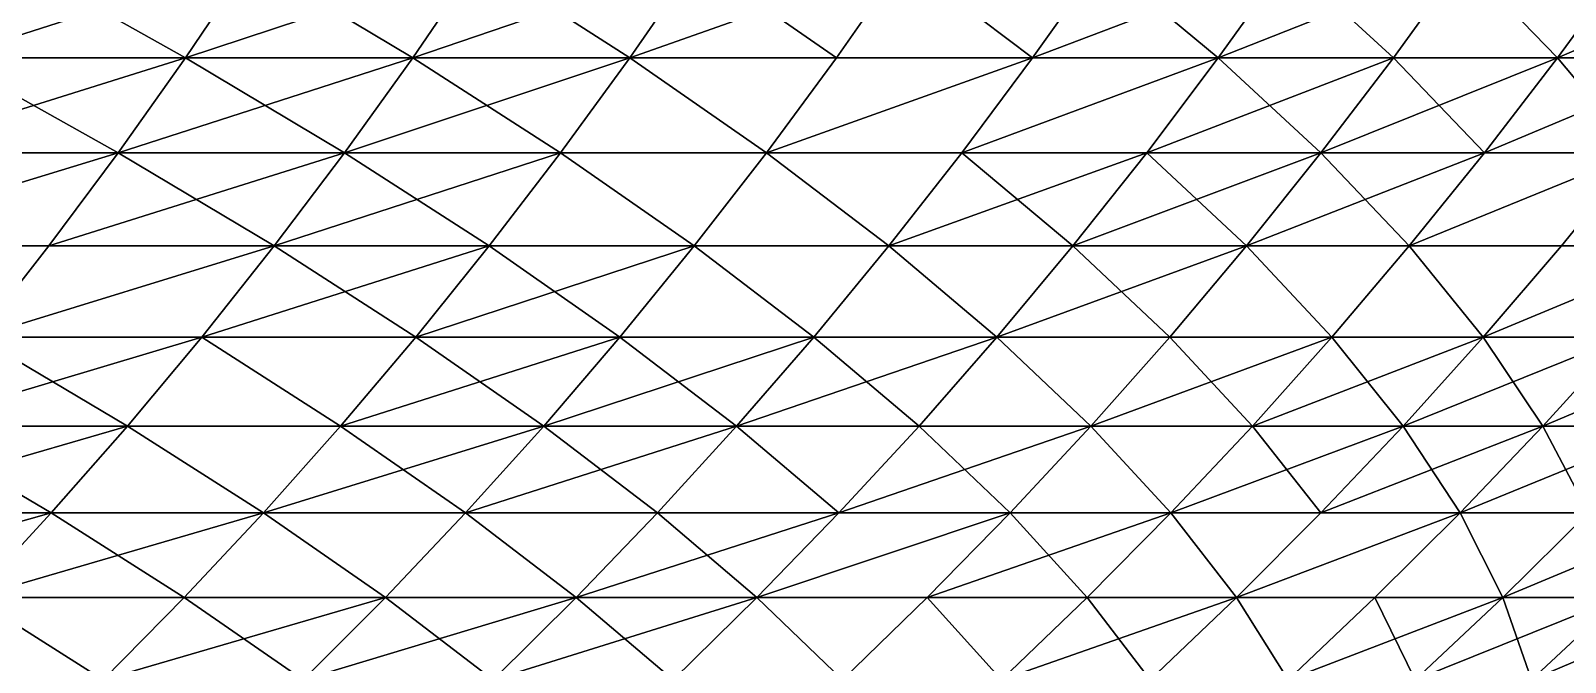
# Model space of a CAD drawing. Header units: millimetres. Extents: x -3250 to 8000, y -3250 to 3250.
# Drawn here: x 7395 to 7644.3, y -597 to -494.4 of the extents above; entities that cross this region are included whole.
import ezdxf

# ---------------------------------------------------------------- set-up
doc = ezdxf.new("R2010")
doc.units = ezdxf.units.MM
doc.header["$MEASUREMENT"] = 0
doc.layers.add('MESH_3D', color=2, linetype='CONTINUOUS')

msp = doc.modelspace()

# ---------------------------------------------------------------- linework, layer by layer
at = {"layer": 'MESH_3D'}
for points in [[(7392.05, -483.04, 2016.03), (7420.13, -498.79, 2087.27), (7381.6, -498.79, 2022.42)], [(7430.73, -483.04, 24618.85), (7392.05, -483.04, 24683.97), (7381.6, -498.79, 24677.58)], [(7430.73, -483.04, 24618.85), (7381.6, -498.79, 24677.58), (7420.13, -498.79, 24612.73)], [(7392.05, -483.04, 2016.03), (7430.73, -483.04, 2081.15), (7420.13, -498.79, 2087.27)], [(7430.73, -483.04, 2081.15), (7457.03, -498.79, 2153.06), (7420.13, -498.79, 2087.27)], [(7467.78, -483.04, 24552.79), (7420.13, -498.79, 24612.73), (7457.03, -498.79, 24546.94)], [(7467.78, -483.04, 24552.79), (7430.73, -483.04, 24618.85), (7420.13, -498.79, 24612.73)], [(7430.73, -483.04, 2081.15), (7467.78, -483.04, 2147.21), (7457.03, -498.79, 2153.06)], [(7467.78, -483.04, 2147.21), (7492.28, -498.79, 2219.75), (7457.03, -498.79, 2153.06)], [(7503.17, -483.04, 24485.83), (7467.78, -483.04, 24552.79), (7457.03, -498.79, 24546.94)], [(7503.17, -483.04, 24485.83), (7457.03, -498.79, 24546.94), (7492.28, -498.79, 24480.25)], [(7467.78, -483.04, 2147.21), (7503.17, -483.04, 2214.17), (7492.28, -498.79, 2219.75)], [(7503.17, -483.04, 2214.17), (7525.85, -498.79, 2287.3), (7492.28, -498.79, 2219.75)], [(7536.88, -483.04, 24418.01), (7492.28, -498.79, 24480.25), (7525.85, -498.79, 24412.7)], [(7536.88, -483.04, 24418.01), (7503.17, -483.04, 24485.83), (7492.28, -498.79, 24480.25)], [(7503.17, -483.04, 2214.17), (7536.88, -483.04, 2281.99), (7525.85, -498.79, 2287.3)], [(7536.88, -483.04, 2281.99), (7557.73, -498.79, 2355.67), (7525.85, -498.79, 2287.3)], [(7557.73, -498.79, 24344.33), (7536.88, -483.04, 24418.01), (7525.85, -498.79, 24412.7)], [(7536.88, -483.04, 2281.99), (7568.89, -483.04, 2350.63), (7557.73, -498.79, 2355.67)], [(7568.89, -483.04, 24349.37), (7536.88, -483.04, 24418.01), (7557.73, -498.79, 24344.33)], [(7568.89, -483.04, 2350.63), (7587.89, -498.79, 2424.8), (7557.73, -498.79, 2355.67)], [(7599.17, -483.04, 24279.95), (7568.89, -483.04, 24349.37), (7557.73, -498.79, 24344.33)], [(7599.17, -483.04, 24279.95), (7557.73, -498.79, 24344.33), (7587.89, -498.79, 24275.2)], [(7568.89, -483.04, 2350.63), (7599.17, -483.04, 2420.05), (7587.89, -498.79, 2424.8)], [(7599.17, -483.04, 2420.05), (7616.33, -498.79, 2494.67), (7587.89, -498.79, 2424.8)], [(7627.72, -483.04, 24209.8), (7599.17, -483.04, 24279.95), (7587.89, -498.79, 24275.2)], [(7627.72, -483.04, 24209.8), (7587.89, -498.79, 24275.2), (7616.33, -498.79, 24205.33)], [(7599.17, -483.04, 2420.05), (7627.72, -483.04, 2490.2), (7616.33, -498.79, 2494.67)], [(7627.72, -483.04, 2490.2), (7643.01, -498.79, 2565.23), (7616.33, -498.79, 2494.67)], [(7643.01, -498.79, 24134.77), (7627.72, -483.04, 24209.8), (7616.33, -498.79, 24205.33)], [(7627.72, -483.04, 2490.2), (7654.51, -483.04, 2561.04), (7643.01, -498.79, 2565.23)], [(7654.51, -483.04, 24138.96), (7627.72, -483.04, 24209.8), (7643.01, -498.79, 24134.77)], [(7654.51, -483.04, 2561.04), (7667.92, -498.79, 2636.43), (7643.01, -498.79, 2565.23)], [(7679.52, -483.04, 24067.47), (7643.01, -498.79, 24134.77), (7667.92, -498.79, 24063.57)], [(7679.52, -483.04, 24067.47), (7654.51, -483.04, 24138.96), (7643.01, -498.79, 24134.77)], [(7370.83, -514.23, 2029), (7420.13, -498.79, 2087.27), (7409.19, -514.23, 2093.58)], [(7381.6, -498.79, 2022.42), (7420.13, -498.79, 2087.27), (7370.83, -514.23, 2029)], [(7409.19, -514.23, 24606.42), (7381.6, -498.79, 24677.58), (7370.83, -514.23, 24671)], [(7420.13, -498.79, 24612.73), (7381.6, -498.79, 24677.58), (7409.19, -514.23, 24606.42)], [(7420.13, -498.79, 2087.27), (7445.94, -514.23, 2159.1), (7409.19, -514.23, 2093.58)], [(7457.03, -498.79, 24546.94), (7420.13, -498.79, 24612.73), (7409.19, -514.23, 24606.42)], [(7457.03, -498.79, 24546.94), (7409.19, -514.23, 24606.42), (7445.94, -514.23, 24540.9)], [(7420.13, -498.79, 2087.27), (7457.03, -498.79, 2153.06), (7445.94, -514.23, 2159.1)], [(7457.03, -498.79, 2153.06), (7481.04, -514.23, 2225.51), (7445.94, -514.23, 2159.1)], [(7492.28, -498.79, 24480.25), (7445.94, -514.23, 24540.9), (7481.04, -514.23, 24474.49)], [(7492.28, -498.79, 24480.25), (7457.03, -498.79, 24546.94), (7445.94, -514.23, 24540.9)], [(7457.03, -498.79, 2153.06), (7492.28, -498.79, 2219.75), (7481.04, -514.23, 2225.51)], [(7492.28, -498.79, 2219.75), (7514.47, -514.23, 2292.78), (7481.04, -514.23, 2225.51)], [(7514.47, -514.23, 24407.22), (7492.28, -498.79, 24480.25), (7481.04, -514.23, 24474.49)], [(7492.28, -498.79, 2219.75), (7525.85, -498.79, 2287.3), (7514.47, -514.23, 2292.78)], [(7525.85, -498.79, 24412.7), (7492.28, -498.79, 24480.25), (7514.47, -514.23, 24407.22)], [(7514.47, -514.23, 2292.78), (7557.73, -498.79, 2355.67), (7546.22, -514.23, 2360.86)], [(7525.85, -498.79, 2287.3), (7557.73, -498.79, 2355.67), (7514.47, -514.23, 2292.78)], [(7557.73, -498.79, 24344.33), (7525.85, -498.79, 24412.7), (7514.47, -514.23, 24407.22)], [(7557.73, -498.79, 24344.33), (7514.47, -514.23, 24407.22), (7546.22, -514.23, 24339.14)], [(7546.22, -514.23, 2360.86), (7587.89, -498.79, 2424.8), (7576.26, -514.23, 2429.71)], [(7557.73, -498.79, 2355.67), (7587.89, -498.79, 2424.8), (7546.22, -514.23, 2360.86)], [(7587.89, -498.79, 24275.2), (7546.22, -514.23, 24339.14), (7576.26, -514.23, 24270.29)], [(7587.89, -498.79, 24275.2), (7557.73, -498.79, 24344.33), (7546.22, -514.23, 24339.14)], [(7576.26, -514.23, 2429.71), (7616.33, -498.79, 2494.67), (7604.57, -514.23, 2499.29)], [(7587.89, -498.79, 2424.8), (7616.33, -498.79, 2494.67), (7576.26, -514.23, 2429.71)], [(7604.57, -514.23, 24200.71), (7587.89, -498.79, 24275.2), (7576.26, -514.23, 24270.29)], [(7616.33, -498.79, 24205.33), (7587.89, -498.79, 24275.2), (7604.57, -514.23, 24200.71)], [(7616.33, -498.79, 2494.67), (7631.14, -514.23, 2569.55), (7604.57, -514.23, 2499.29)], [(7643.01, -498.79, 24134.77), (7616.33, -498.79, 24205.33), (7604.57, -514.23, 24200.71)], [(7643.01, -498.79, 24134.77), (7604.57, -514.23, 24200.71), (7631.14, -514.23, 24130.45)], [(7616.33, -498.79, 2494.67), (7643.01, -498.79, 2565.23), (7631.14, -514.23, 2569.55)], [(7643.01, -498.79, 2565.23), (7655.95, -514.23, 2640.45), (7631.14, -514.23, 2569.55)], [(7667.92, -498.79, 24063.57), (7631.14, -514.23, 24130.45), (7655.95, -514.23, 24059.55)], [(7667.92, -498.79, 24063.57), (7643.01, -498.79, 24134.77), (7631.14, -514.23, 24130.45)], [(7643.01, -498.79, 2565.23), (7667.92, -498.79, 2636.43), (7655.95, -514.23, 2640.45)], [(7359.72, -529.35, 2035.79), (7409.19, -514.23, 2093.58), (7397.92, -529.35, 2100.09)], [(7370.83, -514.23, 2029), (7409.19, -514.23, 2093.58), (7359.72, -529.35, 2035.79)], [(7409.19, -514.23, 24606.42), (7370.83, -514.23, 24671), (7359.72, -529.35, 24664.21)], [(7409.19, -514.23, 24606.42), (7359.72, -529.35, 24664.21), (7397.92, -529.35, 24599.91)], [(7409.19, -514.23, 2093.58), (7434.51, -529.35, 2165.32), (7397.92, -529.35, 2100.09)], [(7445.94, -514.23, 24540.9), (7409.19, -514.23, 24606.42), (7397.92, -529.35, 24599.91)], [(7445.94, -514.23, 24540.9), (7397.92, -529.35, 24599.91), (7434.51, -529.35, 24534.68)], [(7409.19, -514.23, 2093.58), (7445.94, -514.23, 2159.1), (7434.51, -529.35, 2165.32)], [(7445.94, -514.23, 2159.1), (7469.46, -529.35, 2231.45), (7434.51, -529.35, 2165.32)], [(7481.04, -514.23, 24474.49), (7434.51, -529.35, 24534.68), (7469.46, -529.35, 24468.55)], [(7481.04, -514.23, 24474.49), (7445.94, -514.23, 24540.9), (7434.51, -529.35, 24534.68)], [(7445.94, -514.23, 2159.1), (7481.04, -514.23, 2225.51), (7469.46, -529.35, 2231.45)], [(7481.04, -514.23, 2225.51), (7502.75, -529.35, 2298.42), (7469.46, -529.35, 2231.45)], [(7502.75, -529.35, 24401.58), (7481.04, -514.23, 24474.49), (7469.46, -529.35, 24468.55)], [(7481.04, -514.23, 2225.51), (7514.47, -514.23, 2292.78), (7502.75, -529.35, 2298.42)], [(7514.47, -514.23, 24407.22), (7481.04, -514.23, 24474.49), (7502.75, -529.35, 24401.58)], [(7514.47, -514.23, 2292.78), (7534.36, -529.35, 2366.21), (7502.75, -529.35, 2298.42)], [(7534.36, -529.35, 24333.79), (7514.47, -514.23, 24407.22), (7502.75, -529.35, 24401.58)], [(7514.47, -514.23, 2292.78), (7546.22, -514.23, 2360.86), (7534.36, -529.35, 2366.21)], [(7546.22, -514.23, 24339.14), (7514.47, -514.23, 24407.22), (7534.36, -529.35, 24333.79)], [(7534.36, -529.35, 2366.21), (7576.26, -514.23, 2429.71), (7564.27, -529.35, 2434.76)], [(7546.22, -514.23, 2360.86), (7576.26, -514.23, 2429.71), (7534.36, -529.35, 2366.21)], [(7564.27, -529.35, 24265.24), (7546.22, -514.23, 24339.14), (7534.36, -529.35, 24333.79)], [(7576.26, -514.23, 24270.29), (7546.22, -514.23, 24339.14), (7564.27, -529.35, 24265.24)], [(7576.26, -514.23, 2429.71), (7592.46, -529.35, 2504.04), (7564.27, -529.35, 2434.76)], [(7604.57, -514.23, 24200.71), (7576.26, -514.23, 24270.29), (7564.27, -529.35, 24265.24)], [(7604.57, -514.23, 24200.71), (7564.27, -529.35, 24265.24), (7592.46, -529.35, 24195.96)], [(7576.26, -514.23, 2429.71), (7604.57, -514.23, 2499.29), (7592.46, -529.35, 2504.04)], [(7604.57, -514.23, 2499.29), (7618.91, -529.35, 2574), (7592.46, -529.35, 2504.04)], [(7631.14, -514.23, 24130.45), (7604.57, -514.23, 24200.71), (7592.46, -529.35, 24195.96)], [(7631.14, -514.23, 24130.45), (7592.46, -529.35, 24195.96), (7618.91, -529.35, 24126)], [(7604.57, -514.23, 2499.29), (7631.14, -514.23, 2569.55), (7618.91, -529.35, 2574)], [(7618.91, -529.35, 2574), (7655.95, -514.23, 2640.45), (7643.62, -529.35, 2644.6)], [(7631.14, -514.23, 2569.55), (7655.95, -514.23, 2640.45), (7618.91, -529.35, 2574)], [(7655.95, -514.23, 24059.55), (7631.14, -514.23, 24130.45), (7618.91, -529.35, 24126)], [(7655.95, -514.23, 24059.55), (7618.91, -529.35, 24126), (7643.62, -529.35, 24055.4)], [(7655.95, -514.23, 2640.45), (7666.55, -529.35, 2715.79), (7643.62, -529.35, 2644.6)], [(7666.55, -529.35, 23984.21), (7655.95, -514.23, 24059.55), (7643.62, -529.35, 24055.4)], [(7359.72, -529.35, 2035.79), (7397.92, -529.35, 2100.09), (7386.33, -544.14, 2106.78)], [(7397.92, -529.35, 24599.91), (7359.72, -529.35, 24664.21), (7386.33, -544.14, 24593.22)], [(7386.33, -544.14, 2106.78), (7434.51, -529.35, 2165.32), (7422.76, -544.14, 2171.72)], [(7397.92, -529.35, 2100.09), (7434.51, -529.35, 2165.32), (7386.33, -544.14, 2106.78)], [(7434.51, -529.35, 24534.68), (7386.33, -544.14, 24593.22), (7422.76, -544.14, 24528.28)], [(7434.51, -529.35, 24534.68), (7397.92, -529.35, 24599.91), (7386.33, -544.14, 24593.22)], [(7434.51, -529.35, 2165.32), (7457.55, -544.14, 2237.55), (7422.76, -544.14, 2171.72)], [(7469.46, -529.35, 24468.55), (7422.76, -544.14, 24528.28), (7457.55, -544.14, 24462.45)], [(7469.46, -529.35, 24468.55), (7434.51, -529.35, 24534.68), (7422.76, -544.14, 24528.28)], [(7434.51, -529.35, 2165.32), (7469.46, -529.35, 2231.45), (7457.55, -544.14, 2237.55)], [(7469.46, -529.35, 2231.45), (7490.69, -544.14, 2304.23), (7457.55, -544.14, 2237.55)], [(7502.75, -529.35, 24401.58), (7469.46, -529.35, 24468.55), (7457.55, -544.14, 24462.45)], [(7502.75, -529.35, 24401.58), (7457.55, -544.14, 24462.45), (7490.69, -544.14, 24395.77)], [(7469.46, -529.35, 2231.45), (7502.75, -529.35, 2298.42), (7490.69, -544.14, 2304.23)], [(7502.75, -529.35, 2298.42), (7522.16, -544.14, 2371.72), (7490.69, -544.14, 2304.23)], [(7522.16, -544.14, 24328.28), (7502.75, -529.35, 24401.58), (7490.69, -544.14, 24395.77)], [(7502.75, -529.35, 2298.42), (7534.36, -529.35, 2366.21), (7522.16, -544.14, 2371.72)], [(7534.36, -529.35, 24333.79), (7502.75, -529.35, 24401.58), (7522.16, -544.14, 24328.28)], [(7534.36, -529.35, 2366.21), (7551.93, -544.14, 2439.96), (7522.16, -544.14, 2371.72)], [(7551.93, -544.14, 24260.04), (7534.36, -529.35, 24333.79), (7522.16, -544.14, 24328.28)], [(7534.36, -529.35, 2366.21), (7564.27, -529.35, 2434.76), (7551.93, -544.14, 2439.96)], [(7564.27, -529.35, 24265.24), (7534.36, -529.35, 24333.79), (7551.93, -544.14, 24260.04)], [(7564.27, -529.35, 2434.76), (7580, -544.14, 2508.93), (7551.93, -544.14, 2439.96)], [(7592.46, -529.35, 24195.96), (7551.93, -544.14, 24260.04), (7580, -544.14, 24191.07)], [(7592.46, -529.35, 24195.96), (7564.27, -529.35, 24265.24), (7551.93, -544.14, 24260.04)], [(7564.27, -529.35, 2434.76), (7592.46, -529.35, 2504.04), (7580, -544.14, 2508.93)], [(7592.46, -529.35, 2504.04), (7606.34, -544.14, 2578.58), (7580, -544.14, 2508.93)], [(7606.34, -544.14, 24121.42), (7592.46, -529.35, 24195.96), (7580, -544.14, 24191.07)], [(7592.46, -529.35, 2504.04), (7618.91, -529.35, 2574), (7606.34, -544.14, 2578.58)], [(7618.91, -529.35, 24126), (7592.46, -529.35, 24195.96), (7606.34, -544.14, 24121.42)], [(7618.91, -529.35, 2574), (7630.93, -544.14, 2648.86), (7606.34, -544.14, 2578.58)], [(7630.93, -544.14, 24051.14), (7618.91, -529.35, 24126), (7606.34, -544.14, 24121.42)], [(7618.91, -529.35, 2574), (7643.62, -529.35, 2644.6), (7630.93, -544.14, 2648.86)], [(7643.62, -529.35, 24055.4), (7618.91, -529.35, 24126), (7630.93, -544.14, 24051.14)], [(7630.93, -544.14, 2648.86), (7666.55, -529.35, 2715.79), (7653.76, -544.14, 2719.73)], [(7643.62, -529.35, 2644.6), (7666.55, -529.35, 2715.79), (7630.93, -544.14, 2648.86)], [(7666.55, -529.35, 23984.21), (7643.62, -529.35, 24055.4), (7630.93, -544.14, 24051.14)], [(7666.55, -529.35, 23984.21), (7630.93, -544.14, 24051.14), (7653.76, -544.14, 23980.27)], [(7386.33, -544.14, 2106.78), (7410.68, -558.59, 2178.3), (7374.43, -558.59, 2113.65)], [(7422.76, -544.14, 24528.28), (7386.33, -544.14, 24593.22), (7374.43, -558.59, 24586.35)], [(7422.76, -544.14, 24528.28), (7374.43, -558.59, 24586.35), (7410.68, -558.59, 24521.7)], [(7386.33, -544.14, 2106.78), (7422.76, -544.14, 2171.72), (7410.68, -558.59, 2178.3)], [(7422.76, -544.14, 2171.72), (7445.32, -558.59, 2243.83), (7410.68, -558.59, 2178.3)], [(7445.32, -558.59, 24456.17), (7422.76, -544.14, 24528.28), (7410.68, -558.59, 24521.7)], [(7422.76, -544.14, 2171.72), (7457.55, -544.14, 2237.55), (7445.32, -558.59, 2243.83)], [(7457.55, -544.14, 24462.45), (7422.76, -544.14, 24528.28), (7445.32, -558.59, 24456.17)], [(7457.55, -544.14, 2237.55), (7478.3, -558.59, 2310.2), (7445.32, -558.59, 2243.83)], [(7490.69, -544.14, 24395.77), (7457.55, -544.14, 24462.45), (7445.32, -558.59, 24456.17)], [(7490.69, -544.14, 24395.77), (7445.32, -558.59, 24456.17), (7478.3, -558.59, 24389.8)], [(7457.55, -544.14, 2237.55), (7490.69, -544.14, 2304.23), (7478.3, -558.59, 2310.2)], [(7490.69, -544.14, 2304.23), (7509.63, -558.59, 2377.37), (7478.3, -558.59, 2310.2)], [(7522.16, -544.14, 24328.28), (7490.69, -544.14, 24395.77), (7478.3, -558.59, 24389.8)], [(7522.16, -544.14, 24328.28), (7478.3, -558.59, 24389.8), (7509.63, -558.59, 24322.63)], [(7490.69, -544.14, 2304.23), (7522.16, -544.14, 2371.72), (7509.63, -558.59, 2377.37)], [(7522.16, -544.14, 2371.72), (7539.27, -558.59, 2445.3), (7509.63, -558.59, 2377.37)], [(7551.93, -544.14, 24260.04), (7509.63, -558.59, 24322.63), (7539.27, -558.59, 24254.7)], [(7551.93, -544.14, 24260.04), (7522.16, -544.14, 24328.28), (7509.63, -558.59, 24322.63)], [(7522.16, -544.14, 2371.72), (7551.93, -544.14, 2439.96), (7539.27, -558.59, 2445.3)], [(7551.93, -544.14, 2439.96), (7567.2, -558.59, 2513.95), (7539.27, -558.59, 2445.3)], [(7567.2, -558.59, 24186.05), (7551.93, -544.14, 24260.04), (7539.27, -558.59, 24254.7)], [(7551.93, -544.14, 2439.96), (7580, -544.14, 2508.93), (7567.2, -558.59, 2513.95)], [(7580, -544.14, 24191.07), (7551.93, -544.14, 24260.04), (7567.2, -558.59, 24186.05)], [(7580, -544.14, 2508.93), (7593.42, -558.59, 2583.28), (7567.2, -558.59, 2513.95)], [(7606.34, -544.14, 24121.42), (7567.2, -558.59, 24186.05), (7593.42, -558.59, 24116.72)], [(7606.34, -544.14, 24121.42), (7580, -544.14, 24191.07), (7567.2, -558.59, 24186.05)], [(7580, -544.14, 2508.93), (7606.34, -544.14, 2578.58), (7593.42, -558.59, 2583.28)], [(7606.34, -544.14, 2578.58), (7617.9, -558.59, 2653.24), (7593.42, -558.59, 2583.28)], [(7630.93, -544.14, 24051.14), (7593.42, -558.59, 24116.72), (7617.9, -558.59, 24046.76)], [(7630.93, -544.14, 24051.14), (7606.34, -544.14, 24121.42), (7593.42, -558.59, 24116.72)], [(7606.34, -544.14, 2578.58), (7630.93, -544.14, 2648.86), (7617.9, -558.59, 2653.24)], [(7630.93, -544.14, 2648.86), (7640.63, -558.59, 2723.78), (7617.9, -558.59, 2653.24)], [(7653.76, -544.14, 23980.27), (7630.93, -544.14, 24051.14), (7617.9, -558.59, 24046.76)], [(7653.76, -544.14, 23980.27), (7617.9, -558.59, 24046.76), (7640.63, -558.59, 23976.22)], [(7630.93, -544.14, 2648.86), (7653.76, -544.14, 2719.73), (7640.63, -558.59, 2723.78)], [(7653.76, -544.14, 2719.73), (7661.59, -558.59, 2794.87), (7640.63, -558.59, 2723.78)], [(7674.82, -544.14, 23908.85), (7653.76, -544.14, 23980.27), (7640.63, -558.59, 23976.22)], [(7674.82, -544.14, 23908.85), (7640.63, -558.59, 23976.22), (7661.59, -558.59, 23905.13)], [(7374.43, -558.59, 2113.65), (7398.3, -572.69, 2185.04), (7362.21, -572.69, 2120.71)], [(7410.68, -558.59, 24521.7), (7374.43, -558.59, 24586.35), (7362.21, -572.69, 24579.29)], [(7410.68, -558.59, 24521.7), (7362.21, -572.69, 24579.29), (7398.3, -572.69, 24514.96)], [(7374.43, -558.59, 2113.65), (7410.68, -558.59, 2178.3), (7398.3, -572.69, 2185.04)], [(7410.68, -558.59, 2178.3), (7432.77, -572.69, 2250.26), (7398.3, -572.69, 2185.04)], [(7432.77, -572.69, 24449.74), (7410.68, -558.59, 24521.7), (7398.3, -572.69, 24514.96)], [(7410.68, -558.59, 2178.3), (7445.32, -558.59, 2243.83), (7432.77, -572.69, 2250.26)], [(7445.32, -558.59, 24456.17), (7410.68, -558.59, 24521.7), (7432.77, -572.69, 24449.74)], [(7445.32, -558.59, 2243.83), (7465.6, -572.69, 2316.32), (7432.77, -572.69, 2250.26)], [(7478.3, -558.59, 24389.8), (7432.77, -572.69, 24449.74), (7465.6, -572.69, 24383.68)], [(7478.3, -558.59, 24389.8), (7445.32, -558.59, 24456.17), (7432.77, -572.69, 24449.74)], [(7445.32, -558.59, 2243.83), (7478.3, -558.59, 2310.2), (7465.6, -572.69, 2316.32)], [(7478.3, -558.59, 2310.2), (7496.77, -572.69, 2383.17), (7465.6, -572.69, 2316.32)], [(7509.63, -558.59, 24322.63), (7465.6, -572.69, 24383.68), (7496.77, -572.69, 24316.83)], [(7509.63, -558.59, 24322.63), (7478.3, -558.59, 24389.8), (7465.6, -572.69, 24383.68)], [(7478.3, -558.59, 2310.2), (7509.63, -558.59, 2377.37), (7496.77, -572.69, 2383.17)], [(7509.63, -558.59, 2377.37), (7526.27, -572.69, 2450.78), (7496.77, -572.69, 2383.17)], [(7526.27, -572.69, 24249.22), (7509.63, -558.59, 24322.63), (7496.77, -572.69, 24316.83)], [(7509.63, -558.59, 2377.37), (7539.27, -558.59, 2445.3), (7526.27, -572.69, 2450.78)], [(7539.27, -558.59, 24254.7), (7509.63, -558.59, 24322.63), (7526.27, -572.69, 24249.22)], [(7539.27, -558.59, 2445.3), (7554.07, -572.69, 2519.11), (7526.27, -572.69, 2450.78)], [(7567.2, -558.59, 24186.05), (7539.27, -558.59, 24254.7), (7526.27, -572.69, 24249.22)], [(7567.2, -558.59, 24186.05), (7526.27, -572.69, 24249.22), (7554.07, -572.69, 24180.89)], [(7539.27, -558.59, 2445.3), (7567.2, -558.59, 2513.95), (7554.07, -572.69, 2519.11)], [(7567.2, -558.59, 2513.95), (7580.16, -572.69, 2588.1), (7554.07, -572.69, 2519.11)], [(7580.16, -572.69, 24111.9), (7567.2, -558.59, 24186.05), (7554.07, -572.69, 24180.89)], [(7567.2, -558.59, 2513.95), (7593.42, -558.59, 2583.28), (7580.16, -572.69, 2588.1)], [(7593.42, -558.59, 24116.72), (7567.2, -558.59, 24186.05), (7580.16, -572.69, 24111.9)], [(7593.42, -558.59, 2583.28), (7604.53, -572.69, 2657.73), (7580.16, -572.69, 2588.1)], [(7617.9, -558.59, 24046.76), (7580.16, -572.69, 24111.9), (7604.53, -572.69, 24042.27)], [(7617.9, -558.59, 24046.76), (7593.42, -558.59, 24116.72), (7580.16, -572.69, 24111.9)], [(7593.42, -558.59, 2583.28), (7617.9, -558.59, 2653.24), (7604.53, -572.69, 2657.73)], [(7617.9, -558.59, 2653.24), (7627.15, -572.69, 2727.94), (7604.53, -572.69, 2657.73)], [(7640.63, -558.59, 23976.22), (7617.9, -558.59, 24046.76), (7604.53, -572.69, 24042.27)], [(7640.63, -558.59, 23976.22), (7604.53, -572.69, 24042.27), (7627.15, -572.69, 23972.06)], [(7617.9, -558.59, 2653.24), (7640.63, -558.59, 2723.78), (7627.15, -572.69, 2727.94)], [(7640.63, -558.59, 2723.78), (7648.01, -572.69, 2798.69), (7627.15, -572.69, 2727.94)], [(7661.59, -558.59, 23905.13), (7640.63, -558.59, 23976.22), (7627.15, -572.69, 23972.06)], [(7661.59, -558.59, 23905.13), (7627.15, -572.69, 23972.06), (7648.01, -572.69, 23901.31)], [(7640.63, -558.59, 2723.78), (7661.59, -558.59, 2794.87), (7648.01, -572.69, 2798.69)], [(7349.7, -586.44, 2127.93), (7398.3, -572.69, 2185.04), (7385.61, -586.44, 2191.95)], [(7362.21, -572.69, 2120.71), (7398.3, -572.69, 2185.04), (7349.7, -586.44, 2127.93)], [(7398.3, -572.69, 24514.96), (7362.21, -572.69, 24579.29), (7349.7, -586.44, 24572.07)], [(7398.3, -572.69, 24514.96), (7349.7, -586.44, 24572.07), (7385.61, -586.44, 24508.05)], [(7398.3, -572.69, 2185.04), (7419.91, -586.44, 2256.85), (7385.61, -586.44, 2191.95)], [(7432.77, -572.69, 24449.74), (7398.3, -572.69, 24514.96), (7385.61, -586.44, 24508.05)], [(7432.77, -572.69, 24449.74), (7385.61, -586.44, 24508.05), (7419.91, -586.44, 24443.15)], [(7398.3, -572.69, 2185.04), (7432.77, -572.69, 2250.26), (7419.91, -586.44, 2256.85)], [(7432.77, -572.69, 2250.26), (7452.58, -586.44, 2322.59), (7419.91, -586.44, 2256.85)], [(7452.58, -586.44, 24377.41), (7432.77, -572.69, 24449.74), (7419.91, -586.44, 24443.15)], [(7432.77, -572.69, 2250.26), (7465.6, -572.69, 2316.32), (7452.58, -586.44, 2322.59)], [(7465.6, -572.69, 24383.68), (7432.77, -572.69, 24449.74), (7452.58, -586.44, 24377.41)], [(7465.6, -572.69, 2316.32), (7483.6, -586.44, 2389.11), (7452.58, -586.44, 2322.59)], [(7483.6, -586.44, 24310.89), (7465.6, -572.69, 24383.68), (7452.58, -586.44, 24377.41)], [(7465.6, -572.69, 2316.32), (7496.77, -572.69, 2383.17), (7483.6, -586.44, 2389.11)], [(7496.77, -572.69, 24316.83), (7465.6, -572.69, 24383.68), (7483.6, -586.44, 24310.89)], [(7496.77, -572.69, 2383.17), (7512.95, -586.44, 2456.39), (7483.6, -586.44, 2389.11)], [(7526.27, -572.69, 24249.22), (7483.6, -586.44, 24310.89), (7512.95, -586.44, 24243.61)], [(7526.27, -572.69, 24249.22), (7496.77, -572.69, 24316.83), (7483.6, -586.44, 24310.89)], [(7496.77, -572.69, 2383.17), (7526.27, -572.69, 2450.78), (7512.95, -586.44, 2456.39)], [(7512.95, -586.44, 2456.39), (7554.07, -572.69, 2519.11), (7540.62, -586.44, 2524.39)], [(7526.27, -572.69, 2450.78), (7554.07, -572.69, 2519.11), (7512.95, -586.44, 2456.39)], [(7554.07, -572.69, 24180.89), (7512.95, -586.44, 24243.61), (7540.62, -586.44, 24175.61)], [(7554.07, -572.69, 24180.89), (7526.27, -572.69, 24249.22), (7512.95, -586.44, 24243.61)], [(7554.07, -572.69, 2519.11), (7566.58, -586.44, 2593.05), (7540.62, -586.44, 2524.39)], [(7580.16, -572.69, 24111.9), (7540.62, -586.44, 24175.61), (7566.58, -586.44, 24106.95)], [(7580.16, -572.69, 24111.9), (7554.07, -572.69, 24180.89), (7540.62, -586.44, 24175.61)], [(7554.07, -572.69, 2519.11), (7580.16, -572.69, 2588.1), (7566.58, -586.44, 2593.05)], [(7580.16, -572.69, 2588.1), (7590.83, -586.44, 2662.33), (7566.58, -586.44, 2593.05)], [(7590.83, -586.44, 24037.67), (7580.16, -572.69, 24111.9), (7566.58, -586.44, 24106.95)], [(7580.16, -572.69, 2588.1), (7604.53, -572.69, 2657.73), (7590.83, -586.44, 2662.33)], [(7604.53, -572.69, 24042.27), (7580.16, -572.69, 24111.9), (7590.83, -586.44, 24037.67)], [(7590.83, -586.44, 2662.33), (7627.15, -572.69, 2727.94), (7613.34, -586.44, 2732.2)], [(7604.53, -572.69, 2657.73), (7627.15, -572.69, 2727.94), (7590.83, -586.44, 2662.33)], [(7627.15, -572.69, 23972.06), (7604.53, -572.69, 24042.27), (7590.83, -586.44, 24037.67)], [(7627.15, -572.69, 23972.06), (7590.83, -586.44, 24037.67), (7613.34, -586.44, 23967.8)], [(7627.15, -572.69, 2727.94), (7634.1, -586.44, 2802.61), (7613.34, -586.44, 2732.2)], [(7634.1, -586.44, 23897.39), (7627.15, -572.69, 23972.06), (7613.34, -586.44, 23967.8)], [(7627.15, -572.69, 2727.94), (7648.01, -572.69, 2798.69), (7634.1, -586.44, 2802.61)], [(7648.01, -572.69, 23901.31), (7627.15, -572.69, 23972.06), (7634.1, -586.44, 23897.39)], [(7634.1, -586.44, 2802.61), (7667.1, -572.69, 2869.95), (7653.1, -586.44, 2873.51)], [(7648.01, -572.69, 2798.69), (7667.1, -572.69, 2869.95), (7634.1, -586.44, 2802.61)], [(7667.1, -572.69, 23830.05), (7648.01, -572.69, 23901.31), (7634.1, -586.44, 23897.39)], [(7667.1, -572.69, 23830.05), (7634.1, -586.44, 23897.39), (7653.1, -586.44, 23826.49)], [(7385.61, -586.44, 2191.95), (7406.74, -599.82, 2263.6), (7372.62, -599.82, 2199.03)], [(7406.74, -599.82, 24436.4), (7385.61, -586.44, 24508.05), (7372.62, -599.82, 24500.97)], [(7385.61, -586.44, 2191.95), (7419.91, -586.44, 2256.85), (7406.74, -599.82, 2263.6)], [(7419.91, -586.44, 24443.15), (7385.61, -586.44, 24508.05), (7406.74, -599.82, 24436.4)], [(7419.91, -586.44, 2256.85), (7439.25, -599.82, 2329), (7406.74, -599.82, 2263.6)], [(7452.58, -586.44, 24377.41), (7419.91, -586.44, 24443.15), (7406.74, -599.82, 24436.4)], [(7452.58, -586.44, 24377.41), (7406.74, -599.82, 24436.4), (7439.25, -599.82, 24371)], [(7419.91, -586.44, 2256.85), (7452.58, -586.44, 2322.59), (7439.25, -599.82, 2329)], [(7452.58, -586.44, 2322.59), (7470.12, -599.82, 2395.2), (7439.25, -599.82, 2329)], [(7483.6, -586.44, 24310.89), (7452.58, -586.44, 24377.41), (7439.25, -599.82, 24371)], [(7483.6, -586.44, 24310.89), (7439.25, -599.82, 24371), (7470.12, -599.82, 24304.8)], [(7452.58, -586.44, 2322.59), (7483.6, -586.44, 2389.11), (7470.12, -599.82, 2395.2)], [(7483.6, -586.44, 2389.11), (7499.33, -599.82, 2462.14), (7470.12, -599.82, 2395.2)], [(7512.95, -586.44, 24243.61), (7483.6, -586.44, 24310.89), (7470.12, -599.82, 24304.8)], [(7512.95, -586.44, 24243.61), (7470.12, -599.82, 24304.8), (7499.33, -599.82, 24237.86)], [(7483.6, -586.44, 2389.11), (7512.95, -586.44, 2456.39), (7499.33, -599.82, 2462.14)], [(7512.95, -586.44, 2456.39), (7526.85, -599.82, 2529.79), (7499.33, -599.82, 2462.14)], [(7526.85, -599.82, 24170.21), (7512.95, -586.44, 24243.61), (7499.33, -599.82, 24237.86)], [(7512.95, -586.44, 2456.39), (7540.62, -586.44, 2524.39), (7526.85, -599.82, 2529.79)], [(7540.62, -586.44, 24175.61), (7512.95, -586.44, 24243.61), (7526.85, -599.82, 24170.21)], [(7540.62, -586.44, 2524.39), (7552.69, -599.82, 2598.1), (7526.85, -599.82, 2529.79)], [(7552.69, -599.82, 24101.9), (7540.62, -586.44, 24175.61), (7526.85, -599.82, 24170.21)], [(7540.62, -586.44, 2524.39), (7566.58, -586.44, 2593.05), (7552.69, -599.82, 2598.1)], [(7566.58, -586.44, 24106.95), (7540.62, -586.44, 24175.61), (7552.69, -599.82, 24101.9)], [(7566.58, -586.44, 2593.05), (7576.81, -599.82, 2667.04), (7552.69, -599.82, 2598.1)], [(7590.83, -586.44, 24037.67), (7552.69, -599.82, 24101.9), (7576.81, -599.82, 24032.96)], [(7590.83, -586.44, 24037.67), (7566.58, -586.44, 24106.95), (7552.69, -599.82, 24101.9)], [(7566.58, -586.44, 2593.05), (7590.83, -586.44, 2662.33), (7576.81, -599.82, 2667.04)], [(7590.83, -586.44, 2662.33), (7599.21, -599.82, 2736.56), (7576.81, -599.82, 2667.04)], [(7599.21, -599.82, 23963.44), (7590.83, -586.44, 24037.67), (7576.81, -599.82, 24032.96)], [(7590.83, -586.44, 2662.33), (7613.34, -586.44, 2732.2), (7599.21, -599.82, 2736.56)], [(7613.34, -586.44, 23967.8), (7590.83, -586.44, 24037.67), (7599.21, -599.82, 23963.44)], [(7613.34, -586.44, 2732.2), (7619.86, -599.82, 2806.61), (7599.21, -599.82, 2736.56)], [(7634.1, -586.44, 23897.39), (7599.21, -599.82, 23963.44), (7619.86, -599.82, 23893.39)], [(7634.1, -586.44, 23897.39), (7613.34, -586.44, 23967.8), (7599.21, -599.82, 23963.44)], [(7613.34, -586.44, 2732.2), (7634.1, -586.44, 2802.61), (7619.86, -599.82, 2806.61)], [(7634.1, -586.44, 2802.61), (7638.77, -599.82, 2877.16), (7619.86, -599.82, 2806.61)], [(7653.1, -586.44, 23826.49), (7634.1, -586.44, 23897.39), (7619.86, -599.82, 23893.39)], [(7653.1, -586.44, 23826.49), (7619.86, -599.82, 23893.39), (7638.77, -599.82, 23822.84)], [(7634.1, -586.44, 2802.61), (7653.1, -586.44, 2873.51), (7638.77, -599.82, 2877.16)], [(7653.1, -586.44, 2873.51), (7655.9, -599.82, 2948.16), (7638.77, -599.82, 2877.16)], [(7670.32, -586.44, 23755.13), (7638.77, -599.82, 23822.84), (7655.9, -599.82, 23751.84)], [(7670.32, -586.44, 23755.13), (7653.1, -586.44, 23826.49), (7638.77, -599.82, 23822.84)]]:
    msp.add_3dface(points, dxfattribs=at)

doc.saveas('drawing.dxf')
